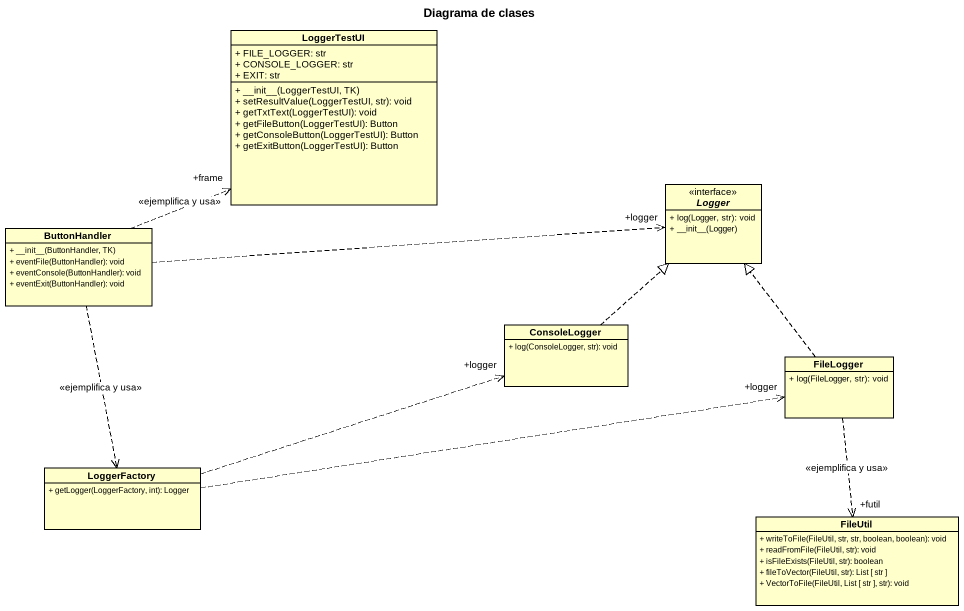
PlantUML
@startuml
title Diagrama de clases
hide circle
hide empty members
skinparam classAttributeIconSize 0
class LoggerTestUI {
  + FILE_LOGGER: str
  + CONSOLE_LOGGER: str
  + EXIT: str
  + ~__init~__(LoggerTestUI, TK)
  + setResultValue(LoggerTestUI, str): void
  + getTxtText(LoggerTestUI): void
  + getFileButton(LoggerTestUI): Button
  + getConsoleButton(LoggerTestUI): Button
  + getExitButton(LoggerTestUI): Button
}
interface Logger {
  + log(Logger, str): void
  + ~__init~__(Logger)
}
class ButtonHandler {
  + ~__init~__(ButtonHandler, TK)
  + eventFile(ButtonHandler): void
  + eventConsole(ButtonHandler): void
  + eventExit(ButtonHandler): void
}
class ConsoleLogger {
  + log(ConsoleLogger, str): void
}
class FileLogger {
  + log(FileLogger, str): void
}
class LoggerFactory {
  + getLogger(LoggerFactory, int): Logger
}
class FileUtil {
  + writeToFile(FileUtil, str, str, boolean, boolean): void
  + readFromFile(FileUtil, str): void
  + isFileExists(FileUtil, str): boolean
  + fileToVector(FileUtil, str): List [ str ]
  + VectorToFile(FileUtil, List [ str ], str): void
}
ButtonHandler .right.> "+frame" LoggerTestUI : <<ejemplifica y usa>>
ButtonHandler .right.> "+logger" Logger
ButtonHandler ..> LoggerFactory : <<ejemplifica y usa>>
ConsoleLogger .up.|> Logger
FileLogger .up.|> Logger
FileLogger ..> "+futil" FileUtil : <<ejemplifica y usa>>
LoggerFactory .right.> "+logger" ConsoleLogger
LoggerFactory .right.> "+logger" FileLogger
@enduml
